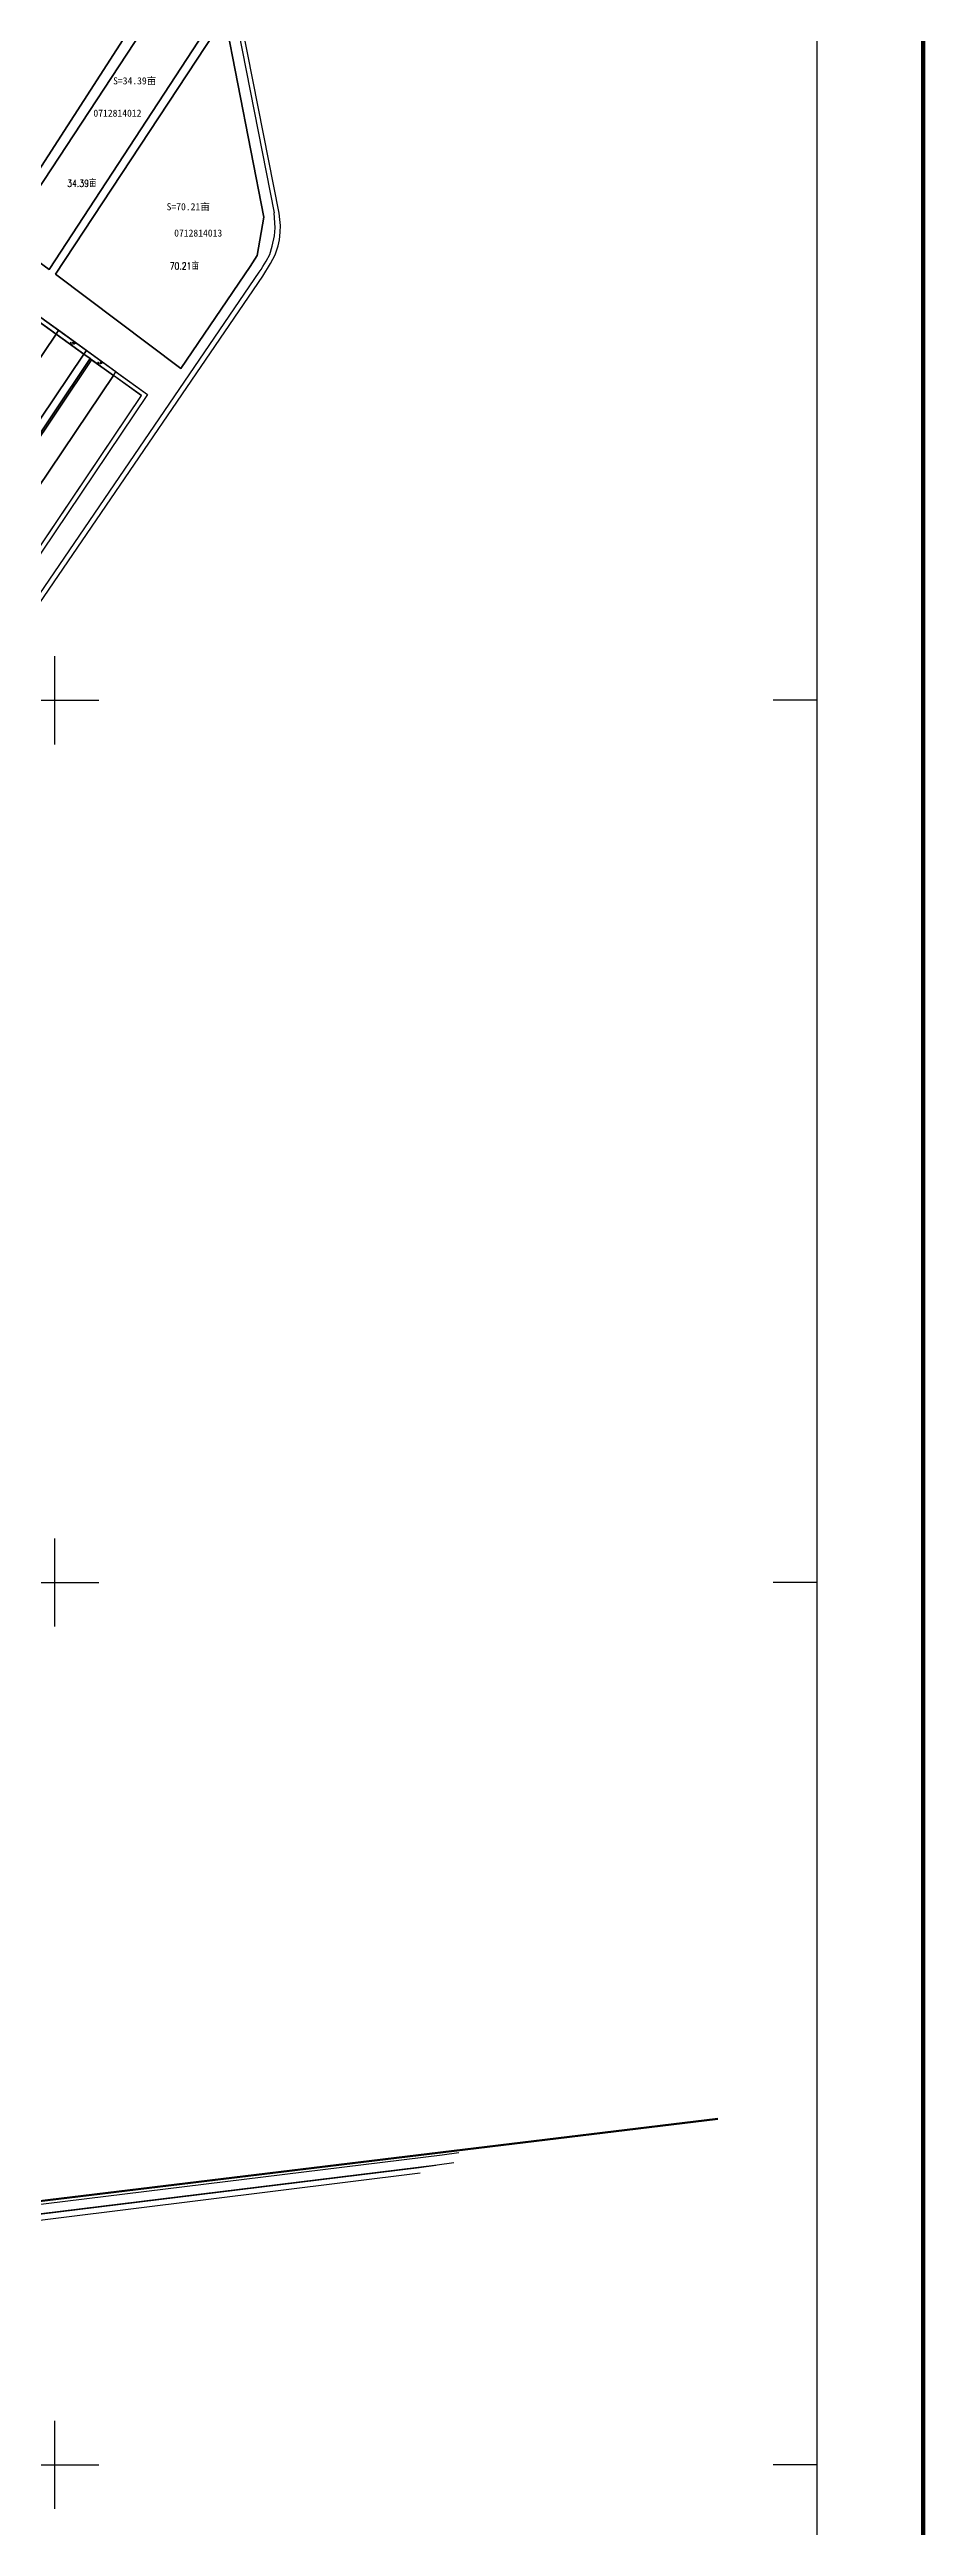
# Model space of a CAD drawing. Extents: x 541673 to 553395, y 4989791 to 4997334.
# Drawn here: x 546994 to 547986, y 4991930 to 4994738 of the extents above; entities that cross this region are included whole.
import ezdxf
from ezdxf.enums import TextEntityAlignment as Align

# ---------------------------------------------------------------- set-up
doc = ezdxf.new("R2010")
doc.units = 0
doc.header["$LTSCALE"] = 10
for name, color, linetype in [('2022年', 2, 'CONTINUOUS'), ('MJZJ', 4, 'CONTINUOUS'), ('TK', 7, 'CONTINUOUS'), ('出地桩', 7, 'CONTINUOUS'), ('地籍号', 7, 'CONTINUOUS'), ('测地框', 7, 'CONTINUOUS'), ('路林渠', 7, 'CONTINUOUS'), ('长期合同', 6, 'CONTINUOUS')]:
    doc.layers.add(name, color=color, linetype=linetype)
doc.styles.add('HZ', font='rs.shx', dxfattribs={"width": 0.8, "bigfont": 'hztxt.shx'})
doc.styles.add('宋体', font='SimSun.ttf')

msp = doc.modelspace()

# ---------------------------------------------------------------- linework, layer by layer
at = {"layer": '2022年', "color": 2, "linetype": 'Continuous'}
msp.add_line((546623, 4993638.9), (547098.2, 4994345.3), dxfattribs=at)
at = {"layer": '2022年', "color": 2, "linetype": 'Continuous', "elevation": 279.7, "flags": 128}
msp.add_lwpolyline([(546853.4, 4994522.1), (547098.2, 4994345.3)], dxfattribs=at)
at = {"layer": '2022年', "color": 4, "linetype": 'Continuous', "flags": 128}
for points in [[(547001.5, 4994415.1), (546978.7, 4994431.6), (546503.3, 4993721), (546524.7, 4993706.3)], [(547033.1, 4994392.3), (547001.5, 4994415.1), (546524.7, 4993706.3), (546556.9, 4993684.2)], [(547040.2, 4994387.2), (547033.1, 4994392.3), (546556.9, 4993684.2), (546565.8, 4993678.1)], [(547066.5, 4994368.2), (547041.8, 4994386), (546567.4, 4993677), (546590.7, 4993661)], [(547066.5, 4994368.2), (546590.7, 4993661), (546623, 4993638.9), (547098.2, 4994345.3)]]:
    msp.add_lwpolyline(points, close=True, dxfattribs=at)
at = {"layer": 'TK', "linetype": 'Continuous'}
for p, q in [((547000, 4993950), (547000, 4994050)), ((546950, 4994000), (547050, 4994000)), ((547864, 4994000), (547814, 4994000)), ((547000, 4992950), (547000, 4993050)), ((546950, 4993000), (547050, 4993000)), ((547864, 4993000), (547814, 4993000)), ((547000, 4991950), (547000, 4992050)), ((546950, 4992000), (547050, 4992000)), ((547864, 4992000), (547814, 4992000))]:
    msp.add_line(p, q, dxfattribs=at)
at = {"layer": 'TK', "linetype": 'Continuous', "const_width": 5, "flags": 128}
msp.add_lwpolyline([(541744, 4989971), (547984, 4989971), (547984, 4997211), (541744, 4997211)], close=True, dxfattribs=at)
at = {"layer": 'TK', "linetype": 'Continuous', "flags": 128}
msp.add_lwpolyline([(541864, 4990091), (547864, 4990091), (547864, 4997091), (541864, 4997091)], close=True, dxfattribs=at)
at = {"layer": '出地桩', "color": 2, "linetype": 'Continuous', "elevation": 279.7, "flags": 128}
for points in [[(546565.8, 4993678.1), (547040.2, 4994387.2)], [(546567.4, 4993677), (547041.8, 4994386)]]:
    msp.add_lwpolyline(points, dxfattribs=at)
at = {"layer": '测地框', "color": 7, "linetype": 'Continuous', "flags": 128}
for points in [[(546929.7, 4994997.3), (547155.1, 4994869.4), (546936.8, 4994530.8), (546744.7, 4994671.1)], [(547166.9, 4994862.8), (547189.2, 4994787.6), (547182, 4994776.5), (546993.5, 4994488.3), (546944.8, 4994524.1)], [(547192.6, 4994774.3), (547236.8, 4994547.5), (547229.2, 4994504.1), (547221.5, 4994491.6), (547143, 4994376.2), (547000.8, 4994482.9)]]:
    msp.add_lwpolyline(points, close=True, dxfattribs=at)
at = {"layer": '测地框', "color": 7, "linetype": 'Continuous', "elevation": 279.7, "flags": 128}
msp.add_lwpolyline([(546375.1, 4993802.9), (546856.3, 4994526.1), (547105.1, 4994346.5), (546624.3, 4993631.9)], close=True, dxfattribs=at)
at = {"layer": '路林渠', "color": 5, "linetype": 'Continuous', "flags": 128}
for points, elevation in [([(546998.6, 4995813.2), (547003.2, 4995793.3), (547005.8, 4995780.4), (547009, 4995767), (547011.6, 4995757.1), (547248.4, 4994552.3)], 279.5), ([(546998.6, 4995813.2), (547003.2, 4995793.3), (547005.8, 4995780.4), (547009, 4995767), (547011.6, 4995757.1), (547248.4, 4994552.3)], 279.5), ([(547254.3, 4994552), (547016.4, 4995757.8), (547014.7, 4995768.6), (547012.1, 4995780.4), (547008.1, 4995797), (547004.8, 4995813.2)], 280.3), ([(547254.3, 4994552), (547016.4, 4995757.8), (547014.7, 4995768.6), (547012.1, 4995780.4), (547008.1, 4995797), (547004.8, 4995813.2)], 280.3), ([(546767.5, 4993804.9), (547231.7, 4994485.3), (547233.7, 4994488.2), (547235.9, 4994491.5), (547239.6, 4994497.5), (547243.5, 4994505.3), (547246.4, 4994514.8), (547248.9, 4994526.4), (547249.8, 4994535.4), (547248.4, 4994552.3)], 281.2), ([(546767.5, 4993804.9), (547231.7, 4994485.3), (547233.7, 4994488.2), (547235.9, 4994491.5), (547239.6, 4994497.5), (547243.5, 4994505.3), (547246.4, 4994514.8), (547248.9, 4994526.4), (547249.8, 4994535.4), (547248.4, 4994552.3)], 281.2), ([(546772.3, 4993802.3), (547235.6, 4994480.8), (547244.6, 4994495.2), (547249.9, 4994504.9), (547253.1, 4994514.9), (547254.6, 4994521.8), (547255.4, 4994530.4), (547255.7, 4994538), (547255.1, 4994545), (547254.3, 4994552)], 280.3), ([(546772.3, 4993802.3), (547235.6, 4994480.8), (547244.6, 4994495.2), (547249.9, 4994504.9), (547253.1, 4994514.9), (547254.6, 4994521.8), (547255.4, 4994530.4), (547255.7, 4994538), (547255.1, 4994545), (547254.3, 4994552)], 280.3), ([(547431.9, 4992339.3), (547413, 4992336.6), (545685.7, 4992124.3)], 281), ([(547431.9, 4992339.3), (547413, 4992336.6), (545685.7, 4992124.3)], 281), ([(547414, 4992330.4), (545686.6, 4992115.5)], 281.1), ([(547414, 4992330.4), (545686.6, 4992115.5)], 281.1)]:
    msp.add_lwpolyline(points, dxfattribs=dict(at, elevation=elevation))
at = {"layer": '路林渠', "color": 3, "linetype": 'Continuous', "flags": 128}
for points, elevation in [([(546856.3, 4994526.1), (547105.1, 4994346.5)], 279.7), ([(547457.7, 4992353.7), (547438.9, 4992350.9), (545711.5, 4992138.7)], 280.9), ([(547452, 4992342.2), (547433.1, 4992339.5), (545705.8, 4992127.2)], 280.8)]:
    msp.add_lwpolyline(points, dxfattribs=dict(at, elevation=elevation))
for points in [[(546971, 4994443.3), (546968.2, 4994439.2), (546977.1, 4994432.7), (546978.7, 4994431.6), (547001.5, 4994415.1), (547004.3, 4994419.3)], [(547004.3, 4994419.3), (547001.5, 4994415.1), (547033.1, 4994392.3), (547035.9, 4994396.4)], [(547066.5, 4994368.2), (547069.3, 4994372.4), (547105.1, 4994346.5), (546624.3, 4993631.9), (546587.9, 4993656.8), (546590.7, 4993661), (546623, 4993638.9), (547098.2, 4994345.3)], [(547035.9, 4994396.4), (547033.1, 4994392.3), (547040.2, 4994387.2), (547041.8, 4994386), (547066.5, 4994368.2), (547069.3, 4994372.4)]]:
    msp.add_lwpolyline(points, close=True, dxfattribs=at)
at = {"layer": '路林渠', "color": 2, "linetype": 'Continuous', "flags": 128}
msp.add_lwpolyline([(547041.8, 4994386), (547041.8, 4994386), (547040.2, 4994387.2), (546565.8, 4993678.1), (546567.4, 4993677)], close=True, dxfattribs=at)
at = {"layer": '路林渠', "color": 4, "linetype": 'Continuous', "flags": 128}
for points, elevation in [([(545709.3, 4992143.8), (547751.1, 4992391.7)], 280.8), ([(545710.1, 4992145), (547751.2, 4992392.8)], 280.7)]:
    msp.add_lwpolyline(points, dxfattribs=dict(at, elevation=elevation))
at = {"layer": '长期合同', "color": 6, "linetype": 'Continuous', "flags": 128}
for points in [[(547155.1, 4994869.4), (546929.7, 4994997.3), (546744.7, 4994671.1), (546936.8, 4994530.8)], [(547182, 4994776.5), (547189.2, 4994787.6), (547166.9, 4994862.8), (546944.8, 4994524.1), (546993.5, 4994488.3)], [(547221.5, 4994491.6), (547229.2, 4994504.1), (547236.8, 4994547.5), (547192.6, 4994774.3), (547000.8, 4994482.9), (547143, 4994376.2)]]:
    msp.add_lwpolyline(points, close=True, dxfattribs=at)

# ---------------------------------------------------------------- texts
at = {"layer": '2022年', "color": 2, "linetype": 'Continuous', "style": 'HZ', "width": 0.8}
for s, p in [('0.29亩', (547017.4, 4994403.7)), ('0.31亩', (547048.5, 4994381.2))]:
    msp.add_text(s, height=2, dxfattribs=at).set_placement(p)
at = {"layer": 'MJZJ', "color": 1, "linetype": 'Continuous', "style": '宋体'}
for s, p in [('S=34.39亩', (547090.6, 4994702.4)), ('S=70.21亩', (547151.2, 4994559.7))]:
    msp.add_text(s, height=8, dxfattribs=at).set_placement(p, align=Align.MIDDLE)
at = {"layer": '地籍号', "color": 1, "linetype": 'Continuous', "style": '宋体'}
for s, p in [('0712814012', (547071, 4994665.4)), ('0712814013', (547162.5, 4994529.5))]:
    msp.add_text(s, height=8, dxfattribs=at).set_placement(p, align=Align.MIDDLE)
at = {"layer": '长期合同', "color": 6, "linetype": 'Continuous', "style": 'HZ', "width": 0.8}
for s, p in [('34.39亩', (547014, 4994581.8)), ('70.21亩', (547130.2, 4994488.1))]:
    msp.add_text(s, height=8, dxfattribs=at).set_placement(p)

doc.saveas('drawing.dxf')
